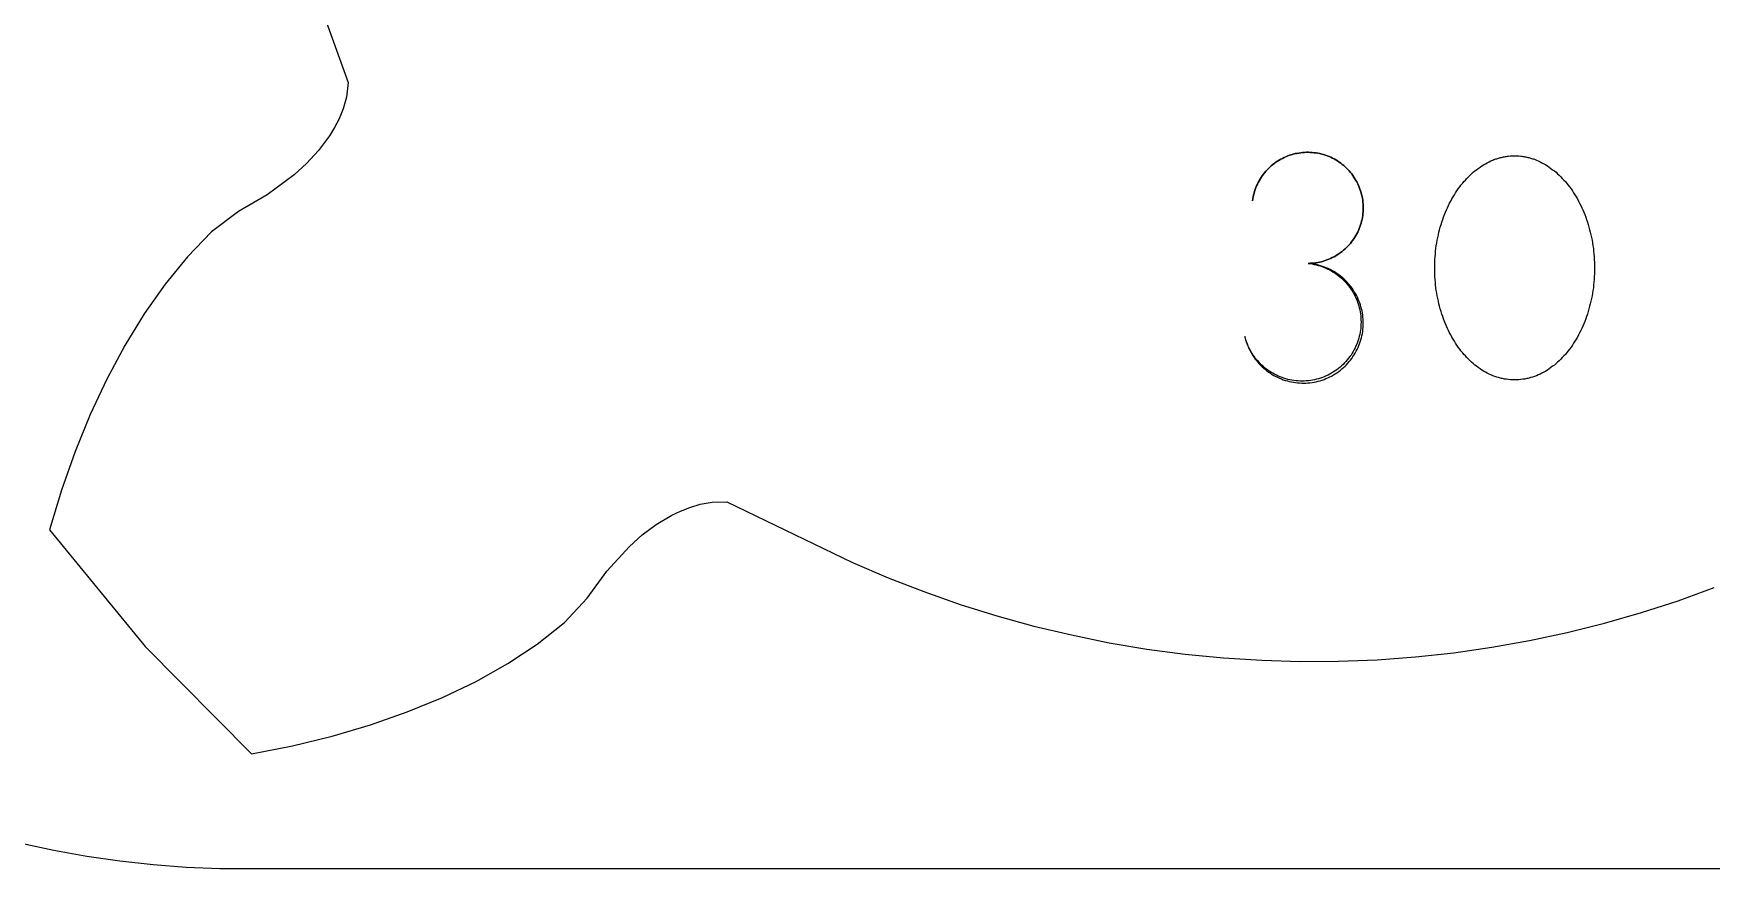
# Model space of a CAD drawing. Extents: x -24 to 6, y -20.7 to -0.7.
# Drawn here: x -7.385 to -5.844, y -4.483 to -3.716 of the extents above; entities that cross this region are included whole.
import ezdxf

# ---------------------------------------------------------------- set-up
doc = ezdxf.new("R2010")
doc.units = 0
doc.layers.add('LAYER_1', color=7, linetype='CONTINUOUS')

msp = doc.modelspace()

# ---------------------------------------------------------------- linework, layer by layer
at = {"layer": 'LAYER_1', "color": 250}
for p, q in [((-7.14, -3.6407), (-7.0963, -3.7614)), ((-7.0981, -3.7748), (-7.1011, -3.7854)), ((-7.0963, -3.7614), (-7.0981, -3.7748)), ((-7.1011, -3.7854), (-7.1048, -3.7946)), ((-7.1091, -3.8028), (-7.1137, -3.8103)), ((-7.1048, -3.7946), (-7.1091, -3.8028)), ((-7.1137, -3.8103), (-7.1237, -3.8237)), ((-7.1346, -3.8356), (-7.1461, -3.8462)), ((-7.1237, -3.8237), (-7.1346, -3.8356)), ((-6.2471, -3.8368), (-6.2485, -3.8379)), ((-6.2485, -3.8379), (-6.2471, -3.8368)), ((-6.2457, -3.8357), (-6.2471, -3.8368)), ((-6.2471, -3.8368), (-6.2457, -3.8357)), ((-6.2443, -3.8346), (-6.2457, -3.8357)), ((-6.2457, -3.8357), (-6.2443, -3.8346)), ((-6.2428, -3.8336), (-6.2443, -3.8346)), ((-6.2443, -3.8346), (-6.2428, -3.8336)), ((-6.2413, -3.8327), (-6.2428, -3.8336)), ((-6.2428, -3.8336), (-6.2413, -3.8327)), ((-6.2398, -3.8318), (-6.2413, -3.8327)), ((-6.2413, -3.8327), (-6.2398, -3.8318)), ((-6.2382, -3.831), (-6.2398, -3.8318)), ((-6.2398, -3.8318), (-6.2382, -3.831)), ((-6.2367, -3.8302), (-6.2382, -3.831)), ((-6.2382, -3.831), (-6.2367, -3.8302)), ((-6.235, -3.8295), (-6.2367, -3.8302)), ((-6.2367, -3.8302), (-6.235, -3.8295)), ((-6.2334, -3.8288), (-6.235, -3.8295)), ((-6.235, -3.8295), (-6.2334, -3.8288)), ((-6.2317, -3.8282), (-6.2334, -3.8288)), ((-6.2334, -3.8288), (-6.2317, -3.8282)), ((-6.2301, -3.8277), (-6.2317, -3.8282)), ((-6.2317, -3.8282), (-6.2301, -3.8277)), ((-6.2284, -3.8272), (-6.2301, -3.8277)), ((-6.2301, -3.8277), (-6.2284, -3.8272)), ((-6.2266, -3.8267), (-6.2284, -3.8272)), ((-6.2284, -3.8272), (-6.2266, -3.8267)), ((-6.2249, -3.8264), (-6.2266, -3.8267)), ((-6.2266, -3.8267), (-6.2249, -3.8264)), ((-6.2232, -3.8261), (-6.2249, -3.8264)), ((-6.2249, -3.8264), (-6.2232, -3.8261)), ((-6.2214, -3.8258), (-6.2232, -3.8261)), ((-6.2232, -3.8261), (-6.2214, -3.8258)), ((-6.2197, -3.8256), (-6.2214, -3.8258)), ((-6.2214, -3.8258), (-6.2197, -3.8256)), ((-6.2179, -3.8255), (-6.2197, -3.8256)), ((-6.2197, -3.8256), (-6.2179, -3.8255)), ((-6.2161, -3.8254), (-6.2179, -3.8255)), ((-6.2179, -3.8255), (-6.2161, -3.8254)), ((-6.2144, -3.8254), (-6.2161, -3.8254)), ((-6.2161, -3.8254), (-6.2144, -3.8254)), ((-6.2126, -3.8255), (-6.2144, -3.8254)), ((-6.2144, -3.8254), (-6.2126, -3.8255)), ((-6.2108, -3.8256), (-6.2126, -3.8255)), ((-6.2126, -3.8255), (-6.2108, -3.8256)), ((-6.2091, -3.8258), (-6.2108, -3.8256)), ((-6.2108, -3.8256), (-6.2091, -3.8258)), ((-6.2073, -3.826), (-6.2091, -3.8258)), ((-6.2091, -3.8258), (-6.2073, -3.826)), ((-6.2056, -3.8263), (-6.2073, -3.826)), ((-6.2073, -3.826), (-6.2056, -3.8263)), ((-6.2038, -3.8266), (-6.2056, -3.8263)), ((-6.2056, -3.8263), (-6.2038, -3.8266)), ((-6.2021, -3.8271), (-6.2038, -3.8266)), ((-6.2038, -3.8266), (-6.2021, -3.8271)), ((-6.2004, -3.8275), (-6.2021, -3.8271)), ((-6.2021, -3.8271), (-6.2004, -3.8275)), ((-6.1987, -3.8281), (-6.2004, -3.8275)), ((-6.2004, -3.8275), (-6.1987, -3.8281)), ((-6.1971, -3.8287), (-6.1987, -3.8281)), ((-6.1987, -3.8281), (-6.1971, -3.8287)), ((-6.1954, -3.8293), (-6.1971, -3.8287)), ((-6.1971, -3.8287), (-6.1954, -3.8293)), ((-6.1938, -3.83), (-6.1954, -3.8293)), ((-6.1954, -3.8293), (-6.1938, -3.83)), ((-6.1922, -3.8308), (-6.1938, -3.83)), ((-6.1938, -3.83), (-6.1922, -3.8308)), ((-6.1906, -3.8316), (-6.1922, -3.8308)), ((-6.1922, -3.8308), (-6.1906, -3.8316)), ((-6.1891, -3.8325), (-6.1906, -3.8316)), ((-6.1906, -3.8316), (-6.1891, -3.8325)), ((-6.1876, -3.8334), (-6.1891, -3.8325)), ((-6.1891, -3.8325), (-6.1876, -3.8334)), ((-6.1861, -3.8344), (-6.1876, -3.8334)), ((-6.1876, -3.8334), (-6.1861, -3.8344)), ((-6.1847, -3.8354), (-6.1861, -3.8344)), ((-6.1861, -3.8344), (-6.1847, -3.8354)), ((-6.1833, -3.8365), (-6.1847, -3.8354)), ((-6.1847, -3.8354), (-6.1833, -3.8365)), ((-6.1819, -3.8376), (-6.1833, -3.8365)), ((-6.1833, -3.8365), (-6.1819, -3.8376)), ((-6.1806, -3.8388), (-6.1819, -3.8376)), ((-6.1819, -3.8376), (-6.1806, -3.8388)), ((-6.0551, -3.8379), (-6.0534, -3.8369)), ((-6.0534, -3.8369), (-6.0518, -3.8359)), ((-6.0518, -3.8359), (-6.0501, -3.835)), ((-6.0501, -3.835), (-6.0484, -3.8341)), ((-6.0484, -3.8341), (-6.0467, -3.8333)), ((-6.0467, -3.8333), (-6.0449, -3.8326)), ((-6.0449, -3.8326), (-6.0441, -3.8322)), ((-6.0441, -3.8322), (-6.0432, -3.8319)), ((-6.0432, -3.8319), (-6.0423, -3.8316)), ((-6.0423, -3.8316), (-6.0414, -3.8313)), ((-6.0414, -3.8313), (-6.0406, -3.831)), ((-6.0406, -3.831), (-6.0397, -3.8308)), ((-6.0397, -3.8308), (-6.0388, -3.8305)), ((-6.0388, -3.8305), (-6.0379, -3.8303)), ((-6.0379, -3.8303), (-6.037, -3.8301)), ((-6.037, -3.8301), (-6.0361, -3.8299)), ((-6.0361, -3.8299), (-6.0352, -3.8297)), ((-6.0352, -3.8297), (-6.0343, -3.8295)), ((-6.0343, -3.8295), (-6.0333, -3.8294)), ((-6.0333, -3.8294), (-6.0324, -3.8292)), ((-6.0324, -3.8292), (-6.0315, -3.8291)), ((-6.0315, -3.8291), (-6.0306, -3.829)), ((-6.0306, -3.829), (-6.0287, -3.8288)), ((-6.0287, -3.8288), (-6.0268, -3.8287)), ((-6.0268, -3.8287), (-6.0249, -3.8287)), ((-6.0249, -3.8287), (-6.023, -3.8287)), ((-6.023, -3.8287), (-6.0211, -3.8288)), ((-6.0211, -3.8288), (-6.0193, -3.829)), ((-6.0193, -3.829), (-6.0183, -3.8291)), ((-6.0183, -3.8291), (-6.0174, -3.8292)), ((-6.0174, -3.8292), (-6.0165, -3.8294)), ((-6.0165, -3.8294), (-6.0156, -3.8295)), ((-6.0156, -3.8295), (-6.0147, -3.8297)), ((-6.0147, -3.8297), (-6.0138, -3.8299)), ((-6.0138, -3.8299), (-6.0129, -3.8301)), ((-6.0129, -3.8301), (-6.012, -3.8303)), ((-6.012, -3.8303), (-6.0111, -3.8305)), ((-6.0111, -3.8305), (-6.0102, -3.8308)), ((-6.0102, -3.8308), (-6.0093, -3.831)), ((-6.0093, -3.831), (-6.0084, -3.8313)), ((-6.0084, -3.8313), (-6.0075, -3.8316)), ((-6.0075, -3.8316), (-6.0066, -3.8319)), ((-6.0066, -3.8319), (-6.0049, -3.8326)), ((-6.0049, -3.8326), (-6.0032, -3.8333)), ((-6.0032, -3.8333), (-6.0015, -3.8341)), ((-6.0015, -3.8341), (-5.9998, -3.835)), ((-5.9998, -3.835), (-5.9981, -3.8359)), ((-5.9981, -3.8359), (-5.9964, -3.8369)), ((-5.9964, -3.8369), (-5.9948, -3.8379)), ((-7.1461, -3.8462), (-7.1709, -3.8646)), ((-6.2604, -3.8531), (-6.2612, -3.8547)), ((-6.2612, -3.8547), (-6.2604, -3.8531)), ((-6.2596, -3.8516), (-6.2604, -3.8531)), ((-6.2604, -3.8531), (-6.2596, -3.8516)), ((-6.2587, -3.85), (-6.2596, -3.8516)), ((-6.2596, -3.8516), (-6.2587, -3.85)), ((-6.2578, -3.8485), (-6.2587, -3.85)), ((-6.2587, -3.85), (-6.2578, -3.8485)), ((-6.2568, -3.8471), (-6.2578, -3.8485)), ((-6.2578, -3.8485), (-6.2568, -3.8471)), ((-6.2557, -3.8456), (-6.2568, -3.8471)), ((-6.2568, -3.8471), (-6.2557, -3.8456)), ((-6.2546, -3.8442), (-6.2557, -3.8456)), ((-6.2557, -3.8456), (-6.2546, -3.8442)), ((-6.2535, -3.8429), (-6.2546, -3.8442)), ((-6.2546, -3.8442), (-6.2535, -3.8429)), ((-6.2523, -3.8416), (-6.2535, -3.8429)), ((-6.2535, -3.8429), (-6.2523, -3.8416)), ((-6.2511, -3.8403), (-6.2523, -3.8416)), ((-6.2523, -3.8416), (-6.2511, -3.8403)), ((-6.2498, -3.8391), (-6.2511, -3.8403)), ((-6.2511, -3.8403), (-6.2498, -3.8391)), ((-6.2485, -3.8379), (-6.2498, -3.8391)), ((-6.2498, -3.8391), (-6.2485, -3.8379)), ((-6.1793, -3.84), (-6.1806, -3.8388)), ((-6.1806, -3.8388), (-6.1793, -3.84)), ((-6.1781, -3.8413), (-6.1793, -3.84)), ((-6.1793, -3.84), (-6.1781, -3.8413)), ((-6.1769, -3.8426), (-6.1781, -3.8413)), ((-6.1781, -3.8413), (-6.1769, -3.8426)), ((-6.1757, -3.8439), (-6.1769, -3.8426)), ((-6.1769, -3.8426), (-6.1757, -3.8439)), ((-6.1746, -3.8453), (-6.1757, -3.8439)), ((-6.1757, -3.8439), (-6.1746, -3.8453)), ((-6.1735, -3.8467), (-6.1746, -3.8453)), ((-6.1746, -3.8453), (-6.1735, -3.8467)), ((-6.1725, -3.8482), (-6.1735, -3.8467)), ((-6.1735, -3.8467), (-6.1725, -3.8482)), ((-6.1716, -3.8497), (-6.1725, -3.8482)), ((-6.1725, -3.8482), (-6.1716, -3.8497)), ((-6.1707, -3.8512), (-6.1716, -3.8497)), ((-6.1716, -3.8497), (-6.1707, -3.8512)), ((-6.1698, -3.8527), (-6.1707, -3.8512)), ((-6.1707, -3.8512), (-6.1698, -3.8527)), ((-6.169, -3.8543), (-6.1698, -3.8527)), ((-6.1698, -3.8527), (-6.169, -3.8543)), ((-6.0728, -3.854), (-6.0715, -3.8524)), ((-6.0715, -3.8524), (-6.0701, -3.8509)), ((-6.0701, -3.8509), (-6.0687, -3.8494)), ((-6.0687, -3.8494), (-6.0673, -3.8479)), ((-6.0673, -3.8479), (-6.0659, -3.8465)), ((-6.0659, -3.8465), (-6.0644, -3.8452)), ((-6.0644, -3.8452), (-6.0629, -3.8438)), ((-6.0629, -3.8438), (-6.0614, -3.8426)), ((-6.0614, -3.8426), (-6.0599, -3.8414)), ((-6.0599, -3.8414), (-6.0583, -3.8402)), ((-6.0583, -3.8402), (-6.0567, -3.839)), ((-6.0567, -3.839), (-6.0551, -3.8379)), ((-5.9948, -3.8379), (-5.9931, -3.839)), ((-5.9931, -3.839), (-5.9916, -3.8402)), ((-5.9916, -3.8402), (-5.99, -3.8414)), ((-5.99, -3.8414), (-5.9884, -3.8426)), ((-5.9884, -3.8426), (-5.9869, -3.8438)), ((-5.9869, -3.8438), (-5.9854, -3.8452)), ((-5.9854, -3.8452), (-5.984, -3.8465)), ((-5.984, -3.8465), (-5.9825, -3.8479)), ((-5.9825, -3.8479), (-5.9811, -3.8494)), ((-5.9811, -3.8494), (-5.9797, -3.8509)), ((-5.9797, -3.8509), (-5.9783, -3.8524)), ((-5.9783, -3.8524), (-5.977, -3.854)), ((-7.1709, -3.8646), (-7.1973, -3.8799)), ((-6.2654, -3.8682), (-6.2657, -3.8699)), ((-6.2657, -3.8699), (-6.2654, -3.8682)), ((-6.2651, -3.8664), (-6.2654, -3.8682)), ((-6.2654, -3.8682), (-6.2651, -3.8664)), ((-6.2647, -3.8647), (-6.2651, -3.8664)), ((-6.2651, -3.8664), (-6.2647, -3.8647)), ((-6.2643, -3.863), (-6.2647, -3.8647)), ((-6.2647, -3.8647), (-6.2643, -3.863)), ((-6.2638, -3.8613), (-6.2643, -3.863)), ((-6.2643, -3.863), (-6.2638, -3.8613)), ((-6.2632, -3.8596), (-6.2638, -3.8613)), ((-6.2638, -3.8613), (-6.2632, -3.8596)), ((-6.2626, -3.8579), (-6.2632, -3.8596)), ((-6.2632, -3.8596), (-6.2626, -3.8579)), ((-6.2619, -3.8563), (-6.2626, -3.8579)), ((-6.2626, -3.8579), (-6.2619, -3.8563)), ((-6.2612, -3.8547), (-6.2619, -3.8563)), ((-6.2619, -3.8563), (-6.2612, -3.8547)), ((-6.1683, -3.8559), (-6.169, -3.8543)), ((-6.169, -3.8543), (-6.1683, -3.8559)), ((-6.1676, -3.8576), (-6.1683, -3.8559)), ((-6.1683, -3.8559), (-6.1676, -3.8576)), ((-6.167, -3.8592), (-6.1676, -3.8576)), ((-6.1676, -3.8576), (-6.167, -3.8592)), ((-6.1664, -3.8609), (-6.167, -3.8592)), ((-6.167, -3.8592), (-6.1664, -3.8609)), ((-6.1659, -3.8626), (-6.1664, -3.8609)), ((-6.1664, -3.8609), (-6.1659, -3.8626)), ((-6.1655, -3.8643), (-6.1659, -3.8626)), ((-6.1659, -3.8626), (-6.1655, -3.8643)), ((-6.1651, -3.866), (-6.1655, -3.8643)), ((-6.1655, -3.8643), (-6.1651, -3.866)), ((-6.1647, -3.8677), (-6.1651, -3.866)), ((-6.1651, -3.866), (-6.1647, -3.8677)), ((-6.1645, -3.8695), (-6.1647, -3.8677)), ((-6.1647, -3.8677), (-6.1645, -3.8695)), ((-6.0836, -3.8702), (-6.0826, -3.8682)), ((-6.0826, -3.8682), (-6.0815, -3.8663)), ((-6.0815, -3.8663), (-6.0803, -3.8645)), ((-6.0803, -3.8645), (-6.0791, -3.8626)), ((-6.0791, -3.8626), (-6.0779, -3.8608)), ((-6.0779, -3.8608), (-6.0767, -3.859)), ((-6.0767, -3.859), (-6.0754, -3.8573)), ((-6.0754, -3.8573), (-6.0742, -3.8556)), ((-6.0742, -3.8556), (-6.0728, -3.854)), ((-5.977, -3.854), (-5.9757, -3.8556)), ((-5.9757, -3.8556), (-5.9744, -3.8573)), ((-5.9744, -3.8573), (-5.9731, -3.859)), ((-5.9731, -3.859), (-5.9719, -3.8608)), ((-5.9719, -3.8608), (-5.9707, -3.8626)), ((-5.9707, -3.8626), (-5.9695, -3.8645)), ((-5.9695, -3.8645), (-5.9684, -3.8663)), ((-5.9684, -3.8663), (-5.9673, -3.8682)), ((-5.9673, -3.8682), (-5.9662, -3.8702)), ((-7.1973, -3.8799), (-7.2219, -3.8986)), ((-6.1648, -3.8854), (-6.1645, -3.8836)), ((-6.1645, -3.8836), (-6.1648, -3.8854)), ((-6.1643, -3.8713), (-6.1645, -3.8695)), ((-6.1645, -3.8695), (-6.1643, -3.8713)), ((-6.1645, -3.8836), (-6.1643, -3.8818)), ((-6.1643, -3.8818), (-6.1645, -3.8836)), ((-6.1641, -3.873), (-6.1643, -3.8713)), ((-6.1643, -3.8713), (-6.1641, -3.873)), ((-6.1643, -3.8818), (-6.1641, -3.8801)), ((-6.1641, -3.8801), (-6.1643, -3.8818)), ((-6.164, -3.8748), (-6.1641, -3.873)), ((-6.1641, -3.873), (-6.164, -3.8748)), ((-6.1641, -3.8801), (-6.164, -3.8783)), ((-6.164, -3.8783), (-6.1641, -3.8801)), ((-6.164, -3.8766), (-6.164, -3.8748)), ((-6.164, -3.8748), (-6.164, -3.8766)), ((-6.164, -3.8783), (-6.164, -3.8766)), ((-6.164, -3.8766), (-6.164, -3.8783)), ((-6.0902, -3.8849), (-6.0894, -3.8827)), ((-6.0894, -3.8827), (-6.0885, -3.8805)), ((-6.0885, -3.8805), (-6.0876, -3.8784)), ((-6.0876, -3.8784), (-6.0866, -3.8763)), ((-6.0866, -3.8763), (-6.0857, -3.8742)), ((-6.0857, -3.8742), (-6.0847, -3.8722)), ((-6.0847, -3.8722), (-6.0836, -3.8702)), ((-5.9662, -3.8702), (-5.9652, -3.8722)), ((-5.9652, -3.8722), (-5.9642, -3.8742)), ((-5.9642, -3.8742), (-5.9632, -3.8763)), ((-5.9632, -3.8763), (-5.9623, -3.8784)), ((-5.9623, -3.8784), (-5.9614, -3.8805)), ((-5.9614, -3.8805), (-5.9605, -3.8827)), ((-5.9605, -3.8827), (-5.9596, -3.8849)), ((-7.2219, -3.8986), (-7.244, -3.9213)), ((-6.1699, -3.9003), (-6.1691, -3.8988)), ((-6.1691, -3.8988), (-6.1699, -3.9003)), ((-6.1691, -3.8988), (-6.1684, -3.8972)), ((-6.1684, -3.8972), (-6.1691, -3.8988)), ((-6.1684, -3.8972), (-6.1677, -3.8955)), ((-6.1677, -3.8955), (-6.1684, -3.8972)), ((-6.1677, -3.8955), (-6.1671, -3.8939)), ((-6.1671, -3.8939), (-6.1677, -3.8955)), ((-6.1671, -3.8939), (-6.1665, -3.8922)), ((-6.1665, -3.8922), (-6.1671, -3.8939)), ((-6.1665, -3.8922), (-6.166, -3.8905)), ((-6.166, -3.8905), (-6.1665, -3.8922)), ((-6.166, -3.8905), (-6.1655, -3.8888)), ((-6.1655, -3.8888), (-6.166, -3.8905)), ((-6.1655, -3.8888), (-6.1651, -3.8871)), ((-6.1651, -3.8871), (-6.1655, -3.8888)), ((-6.1651, -3.8871), (-6.1648, -3.8854)), ((-6.1648, -3.8854), (-6.1651, -3.8871)), ((-6.095, -3.9013), (-6.0945, -3.8989)), ((-6.0945, -3.8989), (-6.0939, -3.8965)), ((-6.0939, -3.8965), (-6.0932, -3.8941)), ((-6.0932, -3.8941), (-6.0925, -3.8918)), ((-6.0925, -3.8918), (-6.0918, -3.8895)), ((-6.0918, -3.8895), (-6.091, -3.8872)), ((-6.091, -3.8872), (-6.0902, -3.8849)), ((-5.9596, -3.8849), (-5.9588, -3.8872)), ((-5.9588, -3.8872), (-5.9581, -3.8895)), ((-5.9581, -3.8895), (-5.9573, -3.8918)), ((-5.9573, -3.8918), (-5.9566, -3.8941)), ((-5.9566, -3.8941), (-5.956, -3.8965)), ((-5.956, -3.8965), (-5.9554, -3.8989)), ((-5.9554, -3.8989), (-5.9548, -3.9013)), ((-6.1821, -3.9154), (-6.1807, -3.9142)), ((-6.1807, -3.9142), (-6.1821, -3.9154)), ((-6.1807, -3.9142), (-6.1794, -3.913)), ((-6.1794, -3.913), (-6.1807, -3.9142)), ((-6.1794, -3.913), (-6.1782, -3.9118)), ((-6.1782, -3.9118), (-6.1794, -3.913)), ((-6.1782, -3.9118), (-6.177, -3.9105)), ((-6.177, -3.9105), (-6.1782, -3.9118)), ((-6.177, -3.9105), (-6.1758, -3.9091)), ((-6.1758, -3.9091), (-6.177, -3.9105)), ((-6.1758, -3.9091), (-6.1747, -3.9078)), ((-6.1747, -3.9078), (-6.1758, -3.9091)), ((-6.1747, -3.9078), (-6.1737, -3.9064)), ((-6.1737, -3.9064), (-6.1747, -3.9078)), ((-6.1737, -3.9064), (-6.1727, -3.9049)), ((-6.1727, -3.9049), (-6.1737, -3.9064)), ((-6.1727, -3.9049), (-6.1717, -3.9034)), ((-6.1717, -3.9034), (-6.1727, -3.9049)), ((-6.1717, -3.9034), (-6.1708, -3.9019)), ((-6.1708, -3.9019), (-6.1717, -3.9034)), ((-6.1708, -3.9019), (-6.1699, -3.9003)), ((-6.1699, -3.9003), (-6.1708, -3.9019)), ((-6.0975, -3.9162), (-6.0972, -3.9137)), ((-6.0972, -3.9137), (-6.0969, -3.9112)), ((-6.0969, -3.9112), (-6.0965, -3.9087)), ((-6.0965, -3.9087), (-6.096, -3.9062)), ((-6.096, -3.9062), (-6.0956, -3.9038)), ((-6.0956, -3.9038), (-6.095, -3.9013)), ((-5.9548, -3.9013), (-5.9543, -3.9038)), ((-5.9543, -3.9038), (-5.9538, -3.9062)), ((-5.9538, -3.9062), (-5.9534, -3.9087)), ((-5.9534, -3.9087), (-5.953, -3.9112)), ((-5.953, -3.9112), (-5.9526, -3.9137)), ((-5.9526, -3.9137), (-5.9524, -3.9162)), ((-7.244, -3.9213), (-7.2646, -3.9465)), ((-6.2146, -3.9275), (-6.2128, -3.9274)), ((-6.2128, -3.9274), (-6.2146, -3.9275)), ((-6.2127, -3.9277), (-6.2146, -3.9275)), ((-6.2146, -3.9275), (-6.2127, -3.9277)), ((-6.2128, -3.9274), (-6.211, -3.9273)), ((-6.211, -3.9273), (-6.2128, -3.9274)), ((-6.2108, -3.9279), (-6.2127, -3.9277)), ((-6.2127, -3.9277), (-6.2108, -3.928)), ((-6.211, -3.9273), (-6.2093, -3.9272)), ((-6.2093, -3.9272), (-6.211, -3.9273)), ((-6.2089, -3.9283), (-6.2108, -3.9279)), ((-6.2108, -3.928), (-6.209, -3.9284)), ((-6.2093, -3.9272), (-6.2075, -3.9269)), ((-6.2075, -3.9269), (-6.2093, -3.9272)), ((-6.209, -3.9284), (-6.2071, -3.9288)), ((-6.207, -3.9286), (-6.2089, -3.9283)), ((-6.2075, -3.9269), (-6.2058, -3.9266)), ((-6.2058, -3.9266), (-6.2075, -3.9269)), ((-6.2071, -3.9288), (-6.2053, -3.9293)), ((-6.2052, -3.9291), (-6.207, -3.9286)), ((-6.2058, -3.9266), (-6.204, -3.9263)), ((-6.204, -3.9263), (-6.2058, -3.9266)), ((-6.2053, -3.9293), (-6.2035, -3.9298)), ((-6.2033, -3.9296), (-6.2052, -3.9291)), ((-6.204, -3.9263), (-6.2023, -3.9259)), ((-6.2023, -3.9259), (-6.204, -3.9263)), ((-6.2035, -3.9298), (-6.2017, -3.9304)), ((-6.2015, -3.9302), (-6.2033, -3.9296)), ((-6.2023, -3.9259), (-6.2006, -3.9254)), ((-6.2006, -3.9254), (-6.2023, -3.9259)), ((-6.1997, -3.9308), (-6.2015, -3.9302)), ((-6.2006, -3.9254), (-6.1989, -3.9249)), ((-6.1989, -3.9249), (-6.2006, -3.9254)), ((-6.1989, -3.9249), (-6.1973, -3.9243)), ((-6.1973, -3.9243), (-6.1989, -3.9249)), ((-6.1973, -3.9243), (-6.1956, -3.9237)), ((-6.1956, -3.9237), (-6.1973, -3.9243)), ((-6.1956, -3.9237), (-6.194, -3.923)), ((-6.194, -3.923), (-6.1956, -3.9237)), ((-6.194, -3.923), (-6.1924, -3.9222)), ((-6.1924, -3.9222), (-6.194, -3.923)), ((-6.1924, -3.9222), (-6.1908, -3.9214)), ((-6.1908, -3.9214), (-6.1924, -3.9222)), ((-6.1908, -3.9214), (-6.1893, -3.9205)), ((-6.1893, -3.9205), (-6.1908, -3.9214)), ((-6.1893, -3.9205), (-6.1878, -3.9196)), ((-6.1878, -3.9196), (-6.1893, -3.9205)), ((-6.1878, -3.9196), (-6.1863, -3.9186)), ((-6.1863, -3.9186), (-6.1878, -3.9196)), ((-6.1863, -3.9186), (-6.1848, -3.9176)), ((-6.1848, -3.9176), (-6.1863, -3.9186)), ((-6.1848, -3.9176), (-6.1834, -3.9165)), ((-6.1834, -3.9165), (-6.1848, -3.9176)), ((-6.1834, -3.9165), (-6.1821, -3.9154)), ((-6.1821, -3.9154), (-6.1834, -3.9165)), ((-6.0983, -3.9317), (-6.0982, -3.9265)), ((-6.0982, -3.9265), (-6.0981, -3.9239)), ((-6.0981, -3.9239), (-6.0979, -3.9213)), ((-6.0979, -3.9213), (-6.0977, -3.9187)), ((-6.0977, -3.9187), (-6.0975, -3.9162)), ((-5.9524, -3.9162), (-5.9521, -3.9187)), ((-5.9521, -3.9187), (-5.9519, -3.9213)), ((-5.9519, -3.9213), (-5.9517, -3.9239)), ((-5.9517, -3.9239), (-5.9516, -3.9265)), ((-5.9516, -3.9265), (-5.9515, -3.9317)), ((-6.2017, -3.9304), (-6.1999, -3.9311)), ((-6.1999, -3.9311), (-6.1982, -3.9319)), ((-6.1979, -3.9315), (-6.1997, -3.9308)), ((-6.1982, -3.9319), (-6.1965, -3.9327)), ((-6.1962, -3.9323), (-6.1979, -3.9315)), ((-6.1965, -3.9327), (-6.1948, -3.9335)), ((-6.1945, -3.9331), (-6.1962, -3.9323)), ((-6.1948, -3.9335), (-6.1932, -3.9344)), ((-6.1928, -3.934), (-6.1945, -3.9331)), ((-6.1932, -3.9344), (-6.1915, -3.9354)), ((-6.1911, -3.9349), (-6.1928, -3.934)), ((-6.1915, -3.9354), (-6.1899, -3.9364)), ((-6.1895, -3.9359), (-6.1911, -3.9349)), ((-6.1899, -3.9364), (-6.1884, -3.9375)), ((-6.1879, -3.937), (-6.1895, -3.9359)), ((-6.1884, -3.9375), (-6.1869, -3.9386)), ((-6.1863, -3.9381), (-6.1879, -3.937)), ((-6.1869, -3.9386), (-6.1854, -3.9398)), ((-6.1848, -3.9392), (-6.1863, -3.9381)), ((-6.1854, -3.9398), (-6.184, -3.9411)), ((-6.1833, -3.9405), (-6.1848, -3.9392)), ((-6.184, -3.9411), (-6.1826, -3.9424)), ((-6.1819, -3.9417), (-6.1833, -3.9405)), ((-6.1826, -3.9424), (-6.1813, -3.9437)), ((-6.1805, -3.943), (-6.1819, -3.9417)), ((-6.1813, -3.9437), (-6.18, -3.9451)), ((-6.1792, -3.9444), (-6.1805, -3.943)), ((-6.18, -3.9451), (-6.1787, -3.9465)), ((-6.1779, -3.9458), (-6.1792, -3.9444)), ((-6.0982, -3.937), (-6.0983, -3.9317)), ((-6.0981, -3.9396), (-6.0982, -3.937)), ((-6.0979, -3.9422), (-6.0981, -3.9396)), ((-6.0977, -3.9447), (-6.0979, -3.9422)), ((-6.0975, -3.9473), (-6.0977, -3.9447)), ((-5.9521, -3.9447), (-5.9524, -3.9473)), ((-5.9519, -3.9422), (-5.9521, -3.9447)), ((-5.9517, -3.9396), (-5.9519, -3.9422)), ((-5.9516, -3.937), (-5.9517, -3.9396)), ((-5.9515, -3.9317), (-5.9516, -3.937)), ((-7.2646, -3.9465), (-7.2838, -3.9738)), ((-6.1787, -3.9465), (-6.1775, -3.948)), ((-6.1766, -3.9473), (-6.1779, -3.9458)), ((-6.1775, -3.948), (-6.1764, -3.9495)), ((-6.1754, -3.9487), (-6.1766, -3.9473)), ((-6.1764, -3.9495), (-6.1753, -3.951)), ((-6.1743, -3.9503), (-6.1754, -3.9487)), ((-6.1753, -3.951), (-6.1743, -3.9526)), ((-6.1732, -3.9518), (-6.1743, -3.9503)), ((-6.1743, -3.9526), (-6.1733, -3.9542)), ((-6.1733, -3.9542), (-6.1724, -3.9559)), ((-6.1722, -3.9535), (-6.1732, -3.9518)), ((-6.1724, -3.9559), (-6.1715, -3.9576)), ((-6.1712, -3.9551), (-6.1722, -3.9535)), ((-6.1715, -3.9576), (-6.1707, -3.9593)), ((-6.1703, -3.9568), (-6.1712, -3.9551)), ((-6.1707, -3.9593), (-6.17, -3.961)), ((-6.1694, -3.9585), (-6.1703, -3.9568)), ((-6.17, -3.961), (-6.1693, -3.9628)), ((-6.1686, -3.9602), (-6.1694, -3.9585)), ((-6.1679, -3.962), (-6.1686, -3.9602)), ((-6.0972, -3.9498), (-6.0975, -3.9473)), ((-6.0969, -3.9523), (-6.0972, -3.9498)), ((-6.0965, -3.9548), (-6.0969, -3.9523)), ((-6.096, -3.9572), (-6.0965, -3.9548)), ((-6.0956, -3.9597), (-6.096, -3.9572)), ((-6.095, -3.9621), (-6.0956, -3.9597)), ((-5.9543, -3.9597), (-5.9548, -3.9621)), ((-5.9538, -3.9572), (-5.9543, -3.9597)), ((-5.9534, -3.9548), (-5.9538, -3.9572)), ((-5.953, -3.9523), (-5.9534, -3.9548)), ((-5.9526, -3.9498), (-5.953, -3.9523)), ((-5.9524, -3.9473), (-5.9526, -3.9498)), ((-7.2838, -3.9738), (-7.3016, -4.003)), ((-6.1693, -3.9628), (-6.1687, -3.9646)), ((-6.1687, -3.9646), (-6.1681, -3.9664)), ((-6.1681, -3.9664), (-6.1677, -3.9682)), ((-6.1672, -3.9638), (-6.1679, -3.962)), ((-6.1677, -3.9682), (-6.1672, -3.97)), ((-6.1666, -3.9656), (-6.1672, -3.9638)), ((-6.1672, -3.97), (-6.1669, -3.9719)), ((-6.1669, -3.9719), (-6.1666, -3.9737)), ((-6.1661, -3.9674), (-6.1666, -3.9656)), ((-6.1666, -3.9737), (-6.1663, -3.9756)), ((-6.1663, -3.9756), (-6.1662, -3.9775)), ((-6.1656, -3.9692), (-6.1661, -3.9674)), ((-6.1651, -3.9711), (-6.1656, -3.9692)), ((-6.1648, -3.973), (-6.1651, -3.9711)), ((-6.1645, -3.9749), (-6.1648, -3.973)), ((-6.1643, -3.9768), (-6.1645, -3.9749)), ((-6.0945, -3.9645), (-6.095, -3.9621)), ((-6.0939, -3.9669), (-6.0945, -3.9645)), ((-6.0932, -3.9693), (-6.0939, -3.9669)), ((-6.0925, -3.9717), (-6.0932, -3.9693)), ((-6.0918, -3.974), (-6.0925, -3.9717)), ((-6.091, -3.9763), (-6.0918, -3.974)), ((-6.0902, -3.9785), (-6.091, -3.9763)), ((-5.9588, -3.9763), (-5.9596, -3.9785)), ((-5.9581, -3.974), (-5.9588, -3.9763)), ((-5.9573, -3.9717), (-5.9581, -3.974)), ((-5.9566, -3.9693), (-5.9573, -3.9717)), ((-5.956, -3.9669), (-5.9566, -3.9693)), ((-5.9554, -3.9645), (-5.956, -3.9669)), ((-5.9548, -3.9621), (-5.9554, -3.9645)), ((-6.1668, -3.9907), (-6.1672, -3.9925)), ((-6.1665, -3.9888), (-6.1668, -3.9907)), ((-6.1663, -3.9869), (-6.1665, -3.9888)), ((-6.1662, -3.9851), (-6.1663, -3.9869)), ((-6.1662, -3.9775), (-6.1661, -3.9794)), ((-6.1661, -3.9832), (-6.1662, -3.9851)), ((-6.1661, -3.9794), (-6.166, -3.9813)), ((-6.166, -3.9813), (-6.1661, -3.9832)), ((-6.1652, -3.9939), (-6.1648, -3.992)), ((-6.1648, -3.992), (-6.1645, -3.9901)), ((-6.1645, -3.9901), (-6.1643, -3.9882)), ((-6.1641, -3.9787), (-6.1643, -3.9768)), ((-6.1643, -3.9882), (-6.1641, -3.9863)), ((-6.164, -3.9806), (-6.1641, -3.9787)), ((-6.1641, -3.9863), (-6.164, -3.9844)), ((-6.164, -3.9825), (-6.164, -3.9806)), ((-6.164, -3.9844), (-6.164, -3.9825)), ((-6.0894, -3.9807), (-6.0902, -3.9785)), ((-6.0885, -3.9829), (-6.0894, -3.9807)), ((-6.0876, -3.9851), (-6.0885, -3.9829)), ((-6.0866, -3.9872), (-6.0876, -3.9851)), ((-6.0857, -3.9892), (-6.0866, -3.9872)), ((-6.0847, -3.9913), (-6.0857, -3.9892)), ((-6.0836, -3.9932), (-6.0847, -3.9913)), ((-5.9652, -3.9913), (-5.9662, -3.9932)), ((-5.9642, -3.9892), (-5.9652, -3.9913)), ((-5.9632, -3.9872), (-5.9642, -3.9892)), ((-5.9623, -3.9851), (-5.9632, -3.9872)), ((-5.9614, -3.9829), (-5.9623, -3.9851)), ((-5.9605, -3.9807), (-5.9614, -3.9829)), ((-5.9596, -3.9785), (-5.9605, -3.9807)), ((-7.3016, -4.003), (-7.3181, -4.0339)), ((-6.2727, -3.9947), (-6.2723, -3.9965)), ((-6.2722, -3.9965), (-6.2727, -3.9947)), ((-6.2723, -3.9965), (-6.2717, -3.9984)), ((-6.2717, -3.9983), (-6.2722, -3.9965)), ((-6.271, -4.0001), (-6.2717, -3.9983)), ((-6.2717, -3.9984), (-6.2711, -4.0002)), ((-6.2711, -4.0002), (-6.2705, -4.002)), ((-6.2704, -4.0018), (-6.271, -4.0001)), ((-6.2705, -4.002), (-6.2698, -4.0037)), ((-6.2696, -4.0036), (-6.2704, -4.0018)), ((-6.2698, -4.0037), (-6.269, -4.0055)), ((-6.2688, -4.0053), (-6.2696, -4.0036)), ((-6.269, -4.0055), (-6.2682, -4.0072)), ((-6.2679, -4.007), (-6.2688, -4.0053)), ((-6.2682, -4.0072), (-6.2673, -4.0089)), ((-6.267, -4.0086), (-6.2679, -4.007)), ((-6.1723, -4.0067), (-6.1732, -4.0084)), ((-6.1715, -4.005), (-6.1723, -4.0067)), ((-6.1707, -4.0033), (-6.1715, -4.005)), ((-6.1699, -4.0016), (-6.1707, -4.0033)), ((-6.1704, -4.0082), (-6.1695, -4.0065)), ((-6.1693, -3.9998), (-6.1699, -4.0016)), ((-6.1695, -4.0065), (-6.1687, -4.0047)), ((-6.1686, -3.998), (-6.1693, -3.9998)), ((-6.1687, -4.0047), (-6.168, -4.003)), ((-6.1681, -3.9962), (-6.1686, -3.998)), ((-6.1676, -3.9944), (-6.1681, -3.9962)), ((-6.168, -4.003), (-6.1673, -4.0012)), ((-6.1672, -3.9925), (-6.1676, -3.9944)), ((-6.1673, -4.0012), (-6.1667, -3.9994)), ((-6.1667, -3.9994), (-6.1661, -3.9976)), ((-6.1661, -3.9976), (-6.1656, -3.9957)), ((-6.1656, -3.9957), (-6.1652, -3.9939)), ((-6.0826, -3.9952), (-6.0836, -3.9932)), ((-6.0815, -3.9971), (-6.0826, -3.9952)), ((-6.0803, -3.999), (-6.0815, -3.9971)), ((-6.0791, -4.0008), (-6.0803, -3.999)), ((-6.0779, -4.0026), (-6.0791, -4.0008)), ((-6.0767, -4.0044), (-6.0779, -4.0026)), ((-6.0754, -4.0061), (-6.0767, -4.0044)), ((-6.0742, -4.0078), (-6.0754, -4.0061)), ((-5.9744, -4.0061), (-5.9757, -4.0078)), ((-5.9731, -4.0044), (-5.9744, -4.0061)), ((-5.9719, -4.0026), (-5.9731, -4.0044)), ((-5.9707, -4.0008), (-5.9719, -4.0026)), ((-5.9695, -3.999), (-5.9707, -4.0008)), ((-5.9684, -3.9971), (-5.9695, -3.999)), ((-5.9673, -3.9952), (-5.9684, -3.9971)), ((-5.9662, -3.9932), (-5.9673, -3.9952)), ((-6.2673, -4.0089), (-6.2663, -4.0106)), ((-6.266, -4.0102), (-6.267, -4.0086)), ((-6.2663, -4.0106), (-6.2653, -4.0122)), ((-6.265, -4.0118), (-6.266, -4.0102)), ((-6.2653, -4.0122), (-6.2643, -4.0138)), ((-6.2639, -4.0134), (-6.265, -4.0118)), ((-6.2643, -4.0138), (-6.2632, -4.0153)), ((-6.2628, -4.0149), (-6.2639, -4.0134)), ((-6.2632, -4.0153), (-6.262, -4.0168)), ((-6.2616, -4.0163), (-6.2628, -4.0149)), ((-6.262, -4.0168), (-6.2608, -4.0183)), ((-6.2603, -4.0177), (-6.2616, -4.0163)), ((-6.2608, -4.0183), (-6.2595, -4.0197)), ((-6.259, -4.0191), (-6.2603, -4.0177)), ((-6.2595, -4.0197), (-6.2582, -4.0211)), ((-6.2577, -4.0205), (-6.259, -4.0191)), ((-6.2582, -4.0211), (-6.2568, -4.0224)), ((-6.2563, -4.0217), (-6.2577, -4.0205)), ((-6.2568, -4.0224), (-6.2554, -4.0237)), ((-6.2549, -4.023), (-6.2563, -4.0217)), ((-6.1853, -4.0228), (-6.1867, -4.024)), ((-6.1839, -4.0215), (-6.1853, -4.0228)), ((-6.1825, -4.0203), (-6.1839, -4.0215)), ((-6.1811, -4.0189), (-6.1825, -4.0203)), ((-6.1821, -4.0232), (-6.1807, -4.0219)), ((-6.1799, -4.0175), (-6.1811, -4.0189)), ((-6.1807, -4.0219), (-6.1793, -4.0205)), ((-6.1786, -4.0161), (-6.1799, -4.0175)), ((-6.1793, -4.0205), (-6.178, -4.0191)), ((-6.1774, -4.0146), (-6.1786, -4.0161)), ((-6.178, -4.0191), (-6.1768, -4.0177)), ((-6.1763, -4.0131), (-6.1774, -4.0146)), ((-6.1768, -4.0177), (-6.1756, -4.0162)), ((-6.1752, -4.0116), (-6.1763, -4.0131)), ((-6.1756, -4.0162), (-6.1744, -4.0147)), ((-6.1742, -4.01), (-6.1752, -4.0116)), ((-6.1744, -4.0147), (-6.1734, -4.0131)), ((-6.1732, -4.0084), (-6.1742, -4.01)), ((-6.1734, -4.0131), (-6.1723, -4.0115)), ((-6.1723, -4.0115), (-6.1713, -4.0099)), ((-6.1713, -4.0099), (-6.1704, -4.0082)), ((-6.0728, -4.0094), (-6.0742, -4.0078)), ((-6.0715, -4.011), (-6.0728, -4.0094)), ((-6.0701, -4.0125), (-6.0715, -4.011)), ((-6.0687, -4.014), (-6.0701, -4.0125)), ((-6.0673, -4.0155), (-6.0687, -4.014)), ((-6.0659, -4.0169), (-6.0673, -4.0155)), ((-6.0644, -4.0182), (-6.0659, -4.0169)), ((-6.0629, -4.0195), (-6.0644, -4.0182)), ((-6.0614, -4.0208), (-6.0629, -4.0195)), ((-6.0599, -4.022), (-6.0614, -4.0208)), ((-6.0583, -4.0232), (-6.0599, -4.022)), ((-5.99, -4.022), (-5.9916, -4.0232)), ((-5.9884, -4.0208), (-5.99, -4.022)), ((-5.9869, -4.0195), (-5.9884, -4.0208)), ((-5.9854, -4.0182), (-5.9869, -4.0195)), ((-5.984, -4.0169), (-5.9854, -4.0182)), ((-5.9825, -4.0155), (-5.984, -4.0169)), ((-5.9811, -4.014), (-5.9825, -4.0155)), ((-5.9797, -4.0125), (-5.9811, -4.014)), ((-5.9783, -4.011), (-5.9797, -4.0125)), ((-5.977, -4.0094), (-5.9783, -4.011)), ((-5.9757, -4.0078), (-5.977, -4.0094)), ((-7.3181, -4.0339), (-7.3333, -4.0663)), ((-6.2554, -4.0237), (-6.2539, -4.025)), ((-6.2534, -4.0242), (-6.2549, -4.023)), ((-6.2539, -4.025), (-6.2524, -4.0261)), ((-6.2519, -4.0253), (-6.2534, -4.0242)), ((-6.2524, -4.0261), (-6.2509, -4.0273)), ((-6.2503, -4.0264), (-6.2519, -4.0253)), ((-6.2509, -4.0273), (-6.2493, -4.0283)), ((-6.2488, -4.0274), (-6.2503, -4.0264)), ((-6.2493, -4.0283), (-6.2477, -4.0294)), ((-6.2471, -4.0284), (-6.2488, -4.0274)), ((-6.2477, -4.0294), (-6.2461, -4.0303)), ((-6.2455, -4.0293), (-6.2471, -4.0284)), ((-6.2461, -4.0303), (-6.2444, -4.0312)), ((-6.2438, -4.0301), (-6.2455, -4.0293)), ((-6.2444, -4.0312), (-6.2427, -4.0321)), ((-6.2421, -4.0309), (-6.2438, -4.0301)), ((-6.2427, -4.0321), (-6.2409, -4.0329)), ((-6.2403, -4.0317), (-6.2421, -4.0309)), ((-6.2409, -4.0329), (-6.2392, -4.0336)), ((-6.2386, -4.0323), (-6.2403, -4.0317)), ((-6.2392, -4.0336), (-6.2374, -4.0343)), ((-6.2368, -4.0329), (-6.2386, -4.0323)), ((-6.2374, -4.0343), (-6.2356, -4.0349)), ((-6.235, -4.0335), (-6.2368, -4.0329)), ((-6.2356, -4.0349), (-6.2337, -4.0354)), ((-6.2332, -4.034), (-6.235, -4.0335)), ((-6.2337, -4.0354), (-6.2319, -4.0359)), ((-6.2313, -4.0344), (-6.2332, -4.034)), ((-6.2319, -4.0359), (-6.23, -4.0363)), ((-6.2295, -4.0347), (-6.2313, -4.0344)), ((-6.23, -4.0363), (-6.2281, -4.0367)), ((-6.2276, -4.035), (-6.2295, -4.0347)), ((-6.2281, -4.0367), (-6.2263, -4.037)), ((-6.2257, -4.0353), (-6.2276, -4.035)), ((-6.2263, -4.037), (-6.2244, -4.0372)), ((-6.2238, -4.0354), (-6.2257, -4.0353)), ((-6.2244, -4.0372), (-6.2225, -4.0373)), ((-6.2219, -4.0355), (-6.2238, -4.0354)), ((-6.2225, -4.0373), (-6.2205, -4.0374)), ((-6.2201, -4.0355), (-6.2219, -4.0355)), ((-6.2205, -4.0374), (-6.2186, -4.0374)), ((-6.2182, -4.0355), (-6.2201, -4.0355)), ((-6.2186, -4.0374), (-6.2167, -4.0374)), ((-6.2163, -4.0354), (-6.2182, -4.0355)), ((-6.2167, -4.0374), (-6.2148, -4.0373)), ((-6.2144, -4.0352), (-6.2163, -4.0354)), ((-6.2148, -4.0373), (-6.2129, -4.0371)), ((-6.2125, -4.035), (-6.2144, -4.0352)), ((-6.2129, -4.0371), (-6.211, -4.0368)), ((-6.2107, -4.0347), (-6.2125, -4.035)), ((-6.211, -4.0368), (-6.2091, -4.0365)), ((-6.2088, -4.0343), (-6.2107, -4.0347)), ((-6.2091, -4.0365), (-6.2073, -4.0362)), ((-6.207, -4.0339), (-6.2088, -4.0343)), ((-6.2073, -4.0362), (-6.2054, -4.0357)), ((-6.2051, -4.0334), (-6.207, -4.0339)), ((-6.2054, -4.0357), (-6.2036, -4.0352)), ((-6.2033, -4.0328), (-6.2051, -4.0334)), ((-6.2036, -4.0352), (-6.2017, -4.0346)), ((-6.2015, -4.0322), (-6.2033, -4.0328)), ((-6.2017, -4.0346), (-6.1999, -4.034)), ((-6.1998, -4.0315), (-6.2015, -4.0322)), ((-6.1999, -4.034), (-6.1982, -4.0333)), ((-6.198, -4.0308), (-6.1998, -4.0315)), ((-6.1982, -4.0333), (-6.1964, -4.0326)), ((-6.1963, -4.03), (-6.198, -4.0308)), ((-6.1964, -4.0326), (-6.1947, -4.0317)), ((-6.1947, -4.0291), (-6.1963, -4.03)), ((-6.193, -4.0282), (-6.1947, -4.0291)), ((-6.1947, -4.0317), (-6.193, -4.0309)), ((-6.1914, -4.0272), (-6.193, -4.0282)), ((-6.193, -4.0309), (-6.1913, -4.0299)), ((-6.1898, -4.0262), (-6.1914, -4.0272)), ((-6.1913, -4.0299), (-6.1897, -4.0289)), ((-6.1883, -4.0251), (-6.1898, -4.0262)), ((-6.1897, -4.0289), (-6.1881, -4.0279)), ((-6.1867, -4.024), (-6.1883, -4.0251)), ((-6.1881, -4.0279), (-6.1865, -4.0268)), ((-6.1865, -4.0268), (-6.185, -4.0256)), ((-6.185, -4.0256), (-6.1835, -4.0244)), ((-6.1835, -4.0244), (-6.1821, -4.0232)), ((-6.0567, -4.0243), (-6.0583, -4.0232)), ((-6.0551, -4.0254), (-6.0567, -4.0243)), ((-6.0534, -4.0264), (-6.0551, -4.0254)), ((-6.0518, -4.0274), (-6.0534, -4.0264)), ((-6.0501, -4.0283), (-6.0518, -4.0274)), ((-6.0484, -4.0291), (-6.0501, -4.0283)), ((-6.0467, -4.0299), (-6.0484, -4.0291)), ((-6.0449, -4.0306), (-6.0467, -4.0299)), ((-6.0432, -4.0313), (-6.0449, -4.0306)), ((-6.0414, -4.0319), (-6.0432, -4.0313)), ((-6.0397, -4.0324), (-6.0414, -4.0319)), ((-6.0388, -4.0327), (-6.0397, -4.0324)), ((-6.0379, -4.0329), (-6.0388, -4.0327)), ((-6.037, -4.0331), (-6.0379, -4.0329)), ((-6.0361, -4.0333), (-6.037, -4.0331)), ((-6.0343, -4.0337), (-6.0361, -4.0333)), ((-6.0324, -4.0339), (-6.0343, -4.0337)), ((-6.0306, -4.0342), (-6.0324, -4.0339)), ((-6.0287, -4.0343), (-6.0306, -4.0342)), ((-6.0268, -4.0344), (-6.0287, -4.0343)), ((-6.0249, -4.0344), (-6.0268, -4.0344)), ((-6.023, -4.0344), (-6.0249, -4.0344)), ((-6.0211, -4.0343), (-6.023, -4.0344)), ((-6.0193, -4.0342), (-6.0211, -4.0343)), ((-6.0174, -4.0339), (-6.0193, -4.0342)), ((-6.0156, -4.0337), (-6.0174, -4.0339)), ((-6.0138, -4.0333), (-6.0156, -4.0337)), ((-6.0129, -4.0331), (-6.0138, -4.0333)), ((-6.012, -4.0329), (-6.0129, -4.0331)), ((-6.0111, -4.0327), (-6.012, -4.0329)), ((-6.0102, -4.0324), (-6.0111, -4.0327)), ((-6.0084, -4.0319), (-6.0102, -4.0324)), ((-6.0066, -4.0313), (-6.0084, -4.0319)), ((-6.0049, -4.0306), (-6.0066, -4.0313)), ((-6.0032, -4.0299), (-6.0049, -4.0306)), ((-6.0015, -4.0291), (-6.0032, -4.0299)), ((-5.9998, -4.0283), (-6.0015, -4.0291)), ((-5.9981, -4.0274), (-5.9998, -4.0283)), ((-5.9964, -4.0264), (-5.9981, -4.0274)), ((-5.9948, -4.0254), (-5.9964, -4.0264)), ((-5.9931, -4.0243), (-5.9948, -4.0254)), ((-5.9916, -4.0232), (-5.9931, -4.0243)), ((-7.3333, -4.0663), (-7.3472, -4.1002)), ((-7.3472, -4.1002), (-7.3597, -4.1356)), ((-7.3597, -4.1356), (-7.3708, -4.1722)), ((-6.8134, -4.1673), (-6.799, -4.1587)), ((-6.799, -4.1587), (-6.7911, -4.1549)), ((-6.7911, -4.1549), (-6.7825, -4.1515)), ((-6.7825, -4.1515), (-6.773, -4.1487)), ((-6.773, -4.1487), (-6.7621, -4.1468)), ((-6.7621, -4.1468), (-6.7487, -4.1464)), ((-6.7487, -4.1464), (-6.633, -4.2021)), ((-7.3708, -4.1722), (-7.2829, -4.2794)), ((-6.838, -4.1874), (-6.8263, -4.1769)), ((-6.8263, -4.1769), (-6.8134, -4.1673)), ((-6.8588, -4.2101), (-6.838, -4.1874)), ((-6.633, -4.2021), (-6.6005, -4.2161)), ((-6.8768, -4.2349), (-6.8588, -4.2101)), ((-6.6005, -4.2161), (-6.5676, -4.2289)), ((-6.8978, -4.2574), (-6.8768, -4.2349)), ((-6.5676, -4.2289), (-6.5342, -4.2406)), ((-5.9084, -4.2482), (-5.8748, -4.2373)), ((-5.8748, -4.2373), (-5.8416, -4.2252)), ((-6.5342, -4.2406), (-6.5005, -4.2511)), ((-6.5005, -4.2511), (-6.4665, -4.2605)), ((-5.9424, -4.2579), (-5.9084, -4.2482)), ((-6.9227, -4.2771), (-6.8978, -4.2574)), ((-6.4665, -4.2605), (-6.4321, -4.2687)), ((-6.4321, -4.2687), (-6.3975, -4.2758)), ((-6.0112, -4.2738), (-5.9766, -4.2664)), ((-5.9766, -4.2664), (-5.9424, -4.2579)), ((-7.2829, -4.2794), (-7.1851, -4.3778)), ((-6.9498, -4.295), (-6.9227, -4.2771)), ((-6.3975, -4.2758), (-6.3627, -4.2816)), ((-6.3627, -4.2816), (-6.3276, -4.2863)), ((-6.0809, -4.285), (-6.046, -4.28)), ((-6.046, -4.28), (-6.0112, -4.2738)), ((-6.979, -4.3113), (-6.9498, -4.295)), ((-6.3276, -4.2863), (-6.2925, -4.2897)), ((-6.2925, -4.2897), (-6.2572, -4.2919)), ((-6.2572, -4.2919), (-6.2219, -4.293)), ((-6.2219, -4.293), (-6.1866, -4.2928)), ((-6.1866, -4.2928), (-6.1513, -4.2914)), ((-6.1513, -4.2914), (-6.1161, -4.2888)), ((-6.1161, -4.2888), (-6.0809, -4.285)), ((-7.0098, -4.3261), (-6.979, -4.3113)), ((-7.0422, -4.3394), (-7.0098, -4.3261)), ((-7.076, -4.3512), (-7.0422, -4.3394)), ((-7.1476, -4.3704), (-7.1112, -4.3616)), ((-7.1112, -4.3616), (-7.076, -4.3512)), ((-7.1851, -4.3778), (-7.1476, -4.3704)), ((-7.3967, -4.4599), (-7.3667, -4.4663)), ((-7.3667, -4.4663), (-7.3365, -4.4717)), ((-7.3365, -4.4717), (-7.3062, -4.476)), ((-7.3062, -4.476), (-7.2757, -4.4794)), ((-7.2757, -4.4794), (-7.2451, -4.4818)), ((-7.2451, -4.4818), (-7.2144, -4.4831)), ((-7.2144, -4.4831), (-4.7642, -4.4831))]:
    msp.add_line(p, q, dxfattribs=at)

doc.saveas('drawing.dxf')
